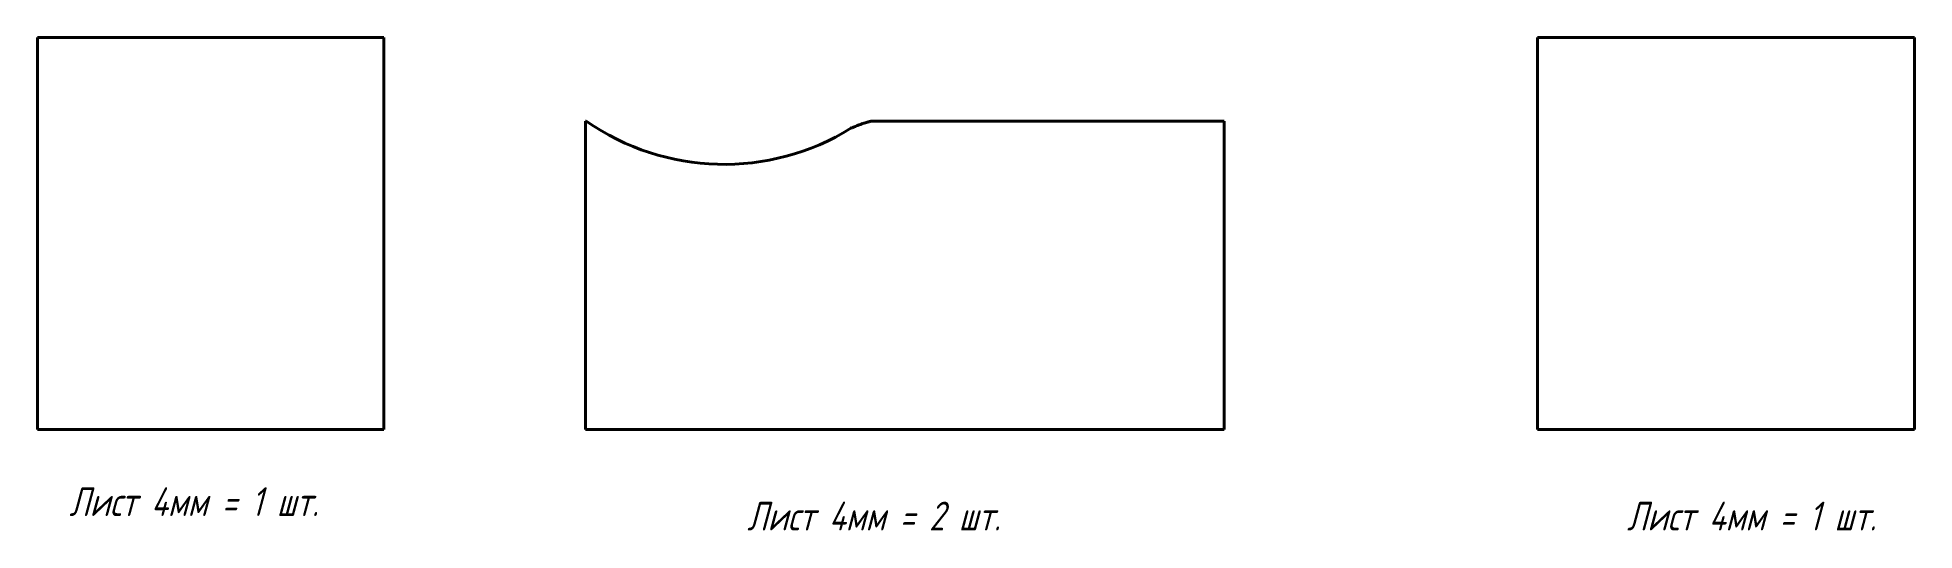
# Model space of a CAD drawing. Header units: millimetres. Extents: x 0 to 651, y -35 to 136.
import ezdxf

# ---------------------------------------------------------------- set-up
doc = ezdxf.new("R2010")
doc.units = ezdxf.units.MM
doc.linetypes.add('K5LT_BASIC', pattern=[0])
doc.styles.add('KTEXTSTYLE', font='GOST_AU.SHX', dxfattribs={"width": 0.96, "height": 5})

msp = doc.modelspace()

# ---------------------------------------------------------------- linework, layer by layer
at = {"color": 7, "linetype": 'K5LT_BASIC', "lineweight": 40, "true_color": 0xffffff}
for p, q in [((0, 136), (0, 0)), ((120, 136), (0, 136)), ((120, 0), (120, 136)), ((520, 136), (520, 0)), ((650.68, 136), (520, 136)), ((650.68, 136), (650.68, 0)), ((190, 0), (190, 107)), ((190, 107), (190.25, 107)), ((289.29, 107), (291.42, 107)), ((291.42, 107), (411.42, 107)), ((411.42, 0), (411.42, 107)), ((0, 0), (120, 0)), ((282, 0), (291.42, 0)), ((291.42, 0), (411.42, 0)), ((650.68, 0), (520, 0)), ((190, 0), (282, 0))]:
    msp.add_line(p, q, dxfattribs=at)
msp.add_arc((238, 175.5), 83.5, 235.12078, 301.79935, dxfattribs=at)
msp.add_open_spline([(282, 104.53), (282.14, 104.59), (282.42, 104.71), (283.17, 105.02), (284.1, 105.41), (285.24, 105.86), (286.04, 106.15), (286.63, 106.34), (287.12, 106.5), (287.62, 106.64), (288.12, 106.77), (288.51, 106.85), (288.89, 106.93), (289.16, 106.98), (289.29, 107)], degree=3, knots=[0, 0, 0, 0, 0.725032, 1.450064, 3.866838, 5.558579, 7.250321, 7.844031, 8.437741, 9.62516, 10.21887, 10.81258, 11.40629, 12, 12, 12, 12], dxfattribs=at)

# ---------------------------------------------------------------- texts
at = {"color": 7, "char_height": 10, "attachment_point": 1, "style": 'KTEXTSTYLE'}
for s, insert in [('\\H3.5;\\W0.965;\\Q15;\\Q15;\\H10.00;Лист 4мм = 1 шт.', (11, -20)), ('\\H3.5;\\W0.965;\\Q15;\\Q15;\\H10.00;Лист 4мм = 2 шт.', (246, -25)), ('\\H3.5;\\W0.965;\\Q15;\\Q15;\\H10.00;Лист 4мм = 1 шт.', (551, -25))]:
    msp.add_mtext(s, dxfattribs=dict(at, insert=insert))

doc.saveas('drawing.dxf')
